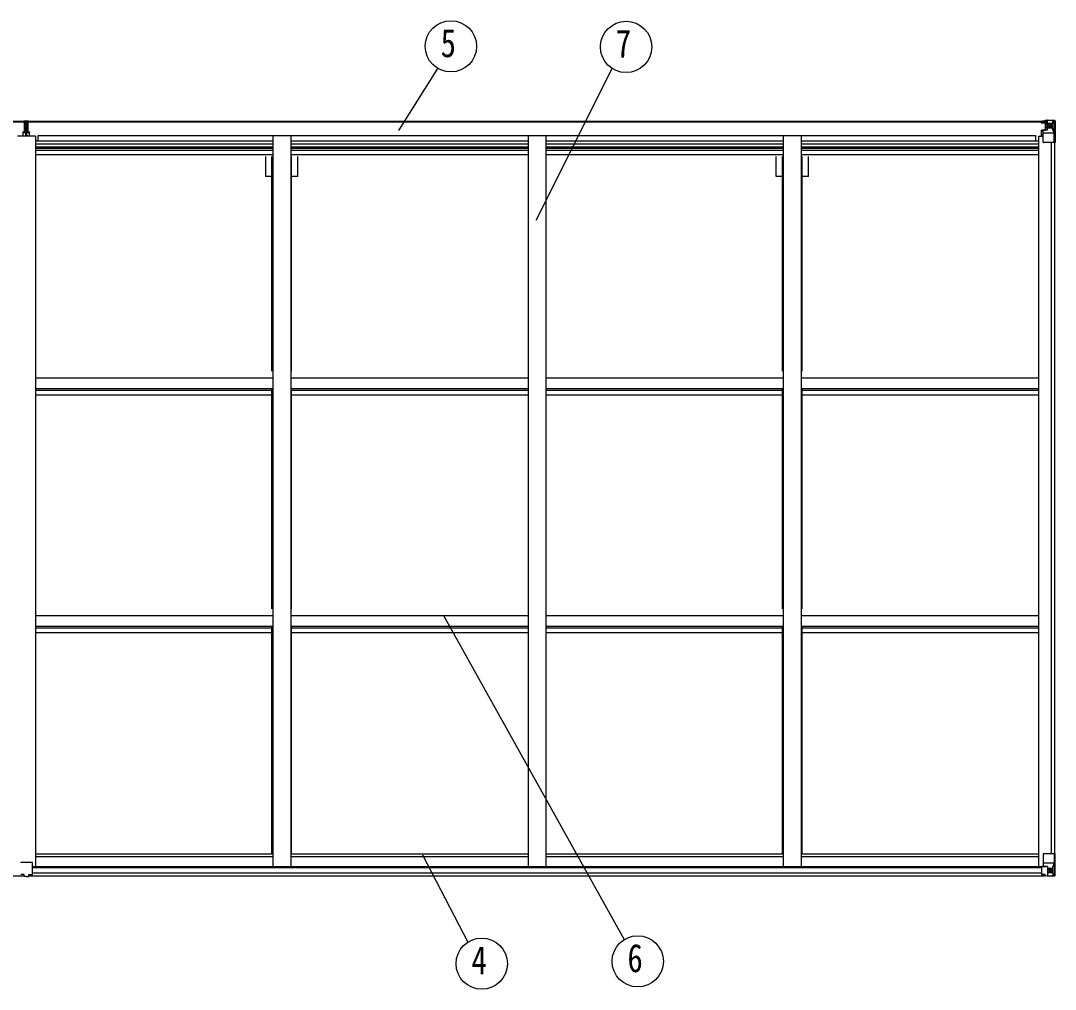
# Model space of a CAD drawing. Units: millimetres, scale not verified. Extents: x -12615 to 12615, y -8910 to 8910.
# Drawn here: x -3046 to -143, y -249 to 2470 of the extents above; entities that cross this region are included whole.
import ezdxf
from ezdxf.enums import TextEntityAlignment as Align

# ---------------------------------------------------------------- set-up
doc = ezdxf.new("R2010")
doc.units = ezdxf.units.MM
doc.header["$LTSCALE"] = 40
for name, color, linetype in [('0-4_YKK_13', 4, 'Continuous'), ('0-5_YKK_A1', 4, 'Continuous'), ('0-6_YKK_D', 6, 'Continuous')]:
    doc.layers.add(name, color=color, linetype=linetype)
doc.styles.add('ＭＳ ゴシック', font='')
doc.styles.get('ＭＳ ゴシック').set_extended_font_data('MS Gothic')

msp = doc.modelspace()

# ---------------------------------------------------------------- linework, layer by layer
at = {"layer": '0-4_YKK_13'}
for p, q in [((-3036.71, 2188.19), (-3031.87, 2188.49)), ((-3036.71, 2185.19), (-3036.71, 2188.19)), ((-3031.71, 2185.49), (-3036.71, 2185.19)), ((-3036.71, 2183.69), (-3036.71, 2185.19)), ((-3035.71, 2182.69), (-3031.71, 2182.69)), ((-3035.71, 2180.86), (-3035.71, 2182.69)), ((-3035.71, 2180.86), (-3031.71, 2180.79)), ((-3035.71, 2177.26), (-3035.71, 2180.86)), ((-3035.71, 2177.26), (-3031.71, 2177.19)), ((-3035.71, 2169.02), (-3035.71, 2177.26)), ((-3031.87, 2188.49), (-3030.21, 2188.59)), ((-3030.21, 2185.58), (-3031.71, 2185.49)), ((-3031.71, 2182.69), (-3031.71, 2185.49)), ((-3031.71, 2182.69), (-3031.71, 2171.98)), ((-3030.21, 2188.59), (-3030.21, 2185.58)), ((-3023.71, 2185.19), (-3030.21, 2185.58)), ((-3028.71, 2182.69), (-3024.71, 2182.69)), ((-3028.71, 2182.69), (-3028.71, 2171.98)), ((-3028.71, 2180.79), (-3024.71, 2180.79)), ((-3024.71, 2180.79), (-3024.71, 2182.69)), ((-3023.71, 2183.69), (-3023.71, 2185.19)), ((-183.46, 2184.91), (-183.46, 2185.83)), ((-182.46, 2184.91), (-183.46, 2184.91)), ((-183.46, 2184.91), (-183.46, 2183.34)), ((-183.46, 2183.22), (-183.46, 2183.34)), ((-182.46, 2185.83), (-182.46, 2184.91)), ((-177.46, 2184.91), (-182.46, 2184.91)), ((-177.26, 2188.41), (-178.95, 2187.97)), ((-177.46, 2183.3), (-177.46, 2184.91)), ((-177.46, 2183.3), (-167.46, 2183.21)), ((-177.26, 2188.41), (-176.96, 2188.41)), ((-176.96, 2188.41), (-176.96, 2187.97)), ((-175.46, 2185.16), (-167.46, 2185.16)), ((-175.46, 2185.14), (-167.46, 2185.14)), ((-171.96, 2190.6), (-165.46, 2190.21)), ((-171.96, 2189.72), (-171.96, 2190.6)), ((-165.46, 2189.32), (-171.96, 2189.72)), ((-171.96, 2189.2), (-171.96, 2189.72)), ((-171.96, 2189.2), (-171.96, 2188.79)), ((-171.96, 2188.79), (-166.96, 2188.71)), ((-171.96, 2188.79), (-171.96, 2187.97)), ((-170.96, 2163.1), (-170.96, 2183.07)), ((-167.07, 2182.84), (-170.96, 2182.84)), ((-170.96, 2179.21), (-166.96, 2179.21)), ((-167.46, 2185.16), (-167.46, 2183.21)), ((-167.46, 2184.14), (-166.96, 2184.14)), ((-167.46, 2183.05), (-167.46, 2183.21)), ((-167.46, 2183.21), (-167.46, 2183.21)), ((-166.96, 2184.5), (-165.46, 2184.5)), ((-166.96, 2180.96), (-165.46, 2180.96)), ((-165.46, 2164.11), (-165.46, 2190.21)), ((-165.46, 2190.09), (-153.46, 2189.31)), ((-164.46, 2180.96), (-165.46, 2180.96)), ((-153.46, 2180.96), (-165.46, 2180.96)), ((-151.13, 2180.91), (-153.46, 2180.97)), ((-153.37, 2189.3), (-145.45, 2188.83)), ((-151.13, 2167.44), (-151.13, 2180.91)), ((-150.27, 2184.41), (-147.54, 2188.08)), ((-146.31, 2187.86), (-146.3, 2187.79)), ((-146.3, 2127.21), (-146.3, 2187.79)), ((-144.4, 2188.92), (-144.4, 2188.92)), ((-144.4, 2188.87), (-144.4, 2188.91)), ((-143.46, 2187.91), (-143.46, 2187.88)), ((-3038.71, 2157.13), (-3031.71, 2157.19)), ((-3038.71, 2155.75), (-3031.71, 2155.69)), ((-3038.71, 2145.86), (-3038.71, 2155.25)), ((-3035.71, 2169.02), (-3031.71, 2168.99)), ((-3035.71, 2157.16), (-3035.71, 2169.02)), ((-3031.71, 2171.98), (-3028.71, 2171.98)), ((-3031.71, 2164.9), (-3031.71, 2171.98)), ((-3031.71, 2164.9), (-3028.71, 2164.9)), ((-3031.71, 2155.26), (-3031.71, 2164.9)), ((-3031.71, 2155.26), (-3028.71, 2155.26)), ((-3031.71, 2148.19), (-3031.71, 2155.26)), ((-3031.71, 2148.19), (-3028.71, 2148.19)), ((-3031.71, 2148.19), (-3031.71, 2145.86)), ((-3028.71, 2164.9), (-3028.71, 2171.98)), ((-3028.71, 2155.26), (-3028.71, 2164.9)), ((-3021.71, 2156.63), (-3028.71, 2156.69)), ((-3028.71, 2148.19), (-3028.71, 2155.26)), ((-3028.71, 2148.19), (-3028.71, 2145.86)), ((-3024.71, 2157.16), (-3024.71, 2168.99)), ((-3021.71, 2155.75), (-3021.71, 2156.63)), ((-3021.71, 2145.86), (-3021.71, 2155.25)), ((-181.96, 2162.07), (-180.96, 2162.08)), ((-181.96, 2145.86), (-181.96, 2162.07)), ((-180.96, 2160.35), (-181.96, 2160.35)), ((-181.96, 2150.21), (-177.46, 2150.21)), ((-176.91, 2162.12), (-180.96, 2162.08)), ((-177.46, 2128.21), (-177.46, 2161.3)), ((-153.46, 2153.87), (-177.46, 2153.87)), ((-166.29, 2163.85), (-176.63, 2162.2)), ((-176.63, 2161.56), (-166.29, 2163.22)), ((-176.63, 2162.2), (-176.63, 2161.56)), ((-170.96, 2171), (-166.96, 2171)), ((-166.96, 2167.41), (-165.46, 2167.41)), ((-166.29, 2163.22), (-166.29, 2163.85)), ((-153.46, 2167.41), (-165.46, 2167.41)), ((-158.94, 2173.77), (-158.94, 2172.81)), ((-153.46, 2167.4), (-151.13, 2167.44)), ((-153.46, 2167.4), (-153.46, 2167.41)), ((-146.85, 2154.09), (-153.46, 2153.87)), ((-146.85, 2154.09), (-150.99, 2166.17)), ((-146.3, 2127.21), (-176.46, 2127.21)), ((-177.46, 130.23), (-177.46, 97.13)), ((-143.46, 131.23), (-176.46, 131.23)), ((-146.3, 131.23), (-146.3, 70.64)), ((-143.46, 70.52), (-143.46, 131.23)), ((-3013.96, 106.62), (-3044.96, 106.62)), ((-3012.96, 73.3), (-3012.96, 105.62)), ((-181.96, 94.07), (-181.96, 73.92)), ((-171.96, 95.01), (-180.96, 94.98)), ((-153.46, 104.56), (-177.46, 104.56)), ((-176.63, 96.87), (-166.29, 95.22)), ((-176.63, 96.24), (-176.63, 96.87)), ((-168.98, 95.01), (-176.63, 96.24)), ((-165.46, 95.01), (-171.96, 95.01)), ((-166.29, 95.22), (-166.29, 95.01)), ((-165.46, 95.01), (-165.46, 68.23)), ((-165.46, 91.03), (-153.46, 91.03)), ((-146.85, 104.35), (-153.46, 104.56)), ((-153.46, 91.03), (-153.46, 91.03)), ((-153.46, 91.03), (-151.13, 91)), ((-151.13, 91), (-151.13, 77.53)), ((-146.85, 104.35), (-150.99, 92.26)), ((-3035.96, 72.53), (-3044.96, 72.59)), ((-3022.96, 72.53), (-3013.96, 72.59)), ((-3012.96, 73.3), (-3012.96, 73.26)), ((-180.96, 73.2), (-171.96, 73.15)), ((-171.96, 67.83), (-171.96, 73.77)), ((-153.46, 77.47), (-165.46, 77.47)), ((-165.46, 68.34), (-153.46, 69.13)), ((-157.98, 84.67), (-157.98, 85.63)), ((-151.13, 77.53), (-153.46, 77.47)), ((-153.37, 69.13), (-145.45, 69.6)), ((-150.27, 74.02), (-147.54, 70.35)), ((-146.31, 70.58), (-146.3, 70.64)), ((-144.4, 69.56), (-144.4, 69.52))]:
    msp.add_line(p, q, dxfattribs=at)
for points in [[(-3030.21, 2188.59), (-3023.71, 2188.19), (-3023.71, 2185.19)], [(-3028.71, 2177.19), (-3024.71, 2177.19), (-3024.71, 2180.79)], [(-3028.71, 2168.99), (-3024.71, 2168.99), (-3024.71, 2177.19)], [(-177.46, 2183.3), (-177.46, 2183.29), (-183.46, 2183.34)], [(-182.46, 2183.18), (-167.46, 2183.05), (-167.46, 2183.05)], [(-167.46, 2184.14), (-175.46, 2184.14), (-175.46, 2185.83)], [(-171.96, 2189.2), (-166.96, 2189.2), (-166.96, 2163.74)], [(-144.4, 2188.92), (-153.46, 2189.47), (-165.46, 2190.21)], [(-157.98, 2176.65), (-157.98, 2177.61), (-158.94, 2177.61), (-158.94, 2176.65)], [(-143.46, 2187.88), (-143.46, 2127.21), (-146.3, 2127.21)], [(-3031.71, 2156.69), (-3038.71, 2156.63), (-3038.71, 2157.13)], [(-3031.71, 2155.19), (-3038.71, 2155.25), (-3038.71, 2155.75), (-3038.71, 2156.63)], [(-3028.71, 2157.19), (-3021.71, 2157.13), (-3021.71, 2156.63)], [(-3028.71, 2155.69), (-3021.71, 2155.75), (-3021.71, 2155.25), (-3028.71, 2155.19)], [(-180.96, 2162.08), (-180.96, 2160.35), (-177.46, 2160.33)], [(-159.9, 2175.69), (-160.86, 2175.69), (-160.86, 2174.73), (-159.9, 2174.73)], [(-158.94, 2172.81), (-157.98, 2172.81), (-157.98, 2173.77)], [(-157.02, 2174.73), (-156.06, 2174.73), (-156.06, 2175.69), (-157.02, 2175.69)], [(-3029.46, 67.1), (-3035.96, 67.5), (-3035.96, 72.53)], [(-3029.46, 67.1), (-3022.96, 67.5), (-3022.96, 72.53)], [(-181.96, 73.92), (-181.95, 73.81), (-171.96, 73.77)], [(-144.4, 69.52), (-153.46, 68.96), (-171.96, 67.83)], [(-159.9, 83.71), (-160.86, 83.71), (-160.86, 82.75), (-159.9, 82.75)], [(-157.98, 85.63), (-158.94, 85.63), (-158.94, 84.67)], [(-158.94, 81.79), (-158.94, 80.83), (-157.98, 80.83), (-157.98, 81.79)], [(-157.02, 82.75), (-156.06, 82.75), (-156.06, 83.71), (-157.02, 83.71)]]:
    msp.add_lwpolyline(points, dxfattribs=at)
for centre in [(-158.46, 2175.21), (-158.46, 83.23)]:
    msp.add_circle(centre, 5.3, dxfattribs=at)
for centre, radius, start, end in [((-3035.71, 2183.69), 1, 180, 270), ((-3024.71, 2183.69), 1, 270, 0), ((-182.6, 2190.87), 7.69, 263.56574, 271.03001), ((-167.46, 2185.66), 0.5, 270.00309, 0.00198), ((-167.46, 2185.64), 0.5, 269.99891, 359.99891), ((-167.46, 2182.71), 0.5, 359.95536, 89.47105), ((-167.47, 2182.53), 0.513, 358.95293, 88.11972), ((-147.59, 2187.91), 1.28, 357.54105, 48.82169), ((-145.61, 2201.52), 12.7, 264.89689, 270.75534), ((-144.46, 2187.92), 1, 359.99921, 86.49983), ((-144.46, 2187.91), 0.999, 0.04917, 86.5576), ((-144.46, 2187.88), 0.999, 0.04917, 86.5576), ((-176.52, 2161.27), 0.937, 96.73234, 177.67791), ((-176.52, 2160.63), 0.937, 96.73234, 177.67791), ((-166.4, 2164.78), 0.937, 276.73234, 357.67791), ((-166.4, 2164.15), 0.937, 276.73234, 357.67791), ((-159.9, 2176.65), 0.96, 270, 0), ((-159.9, 2173.77), 0.96, 0, 90), ((-157.02, 2176.65), 0.96, 180, 270), ((-157.02, 2173.77), 0.96, 90, 180), ((-176.46, 2128.21), 1, 180, 270), ((-176.46, 130.23), 1, 90, 180), ((-3044.96, 105.62), 1, 90, 180), ((-3013.96, 105.62), 1, 0, 90), ((-176.52, 97.8), 0.937, 182.32209, 263.26766), ((-176.52, 97.17), 0.937, 182.32209, 263.26766), ((-166.4, 94.29), 0.937, 50.93398, 83.26766), ((-159.9, 84.67), 0.96, 270, 0), ((-159.9, 81.79), 0.96, 0, 90), ((-157.02, 84.67), 0.96, 180, 270), ((-157.02, 81.79), 0.96, 90, 180), ((-147.59, 70.52), 1.28, 311.17831, 2.45895), ((-145.61, 56.91), 12.7, 89.24466, 95.10311), ((-144.46, 70.56), 0.999, 273.4424, 359.95083), ((-144.46, 70.52), 0.999, 273.4424, 359.95083), ((-144.46, 70.51), 1, 273.50017, 0.00079)]:
    msp.add_arc(centre, radius, start, end, dxfattribs=at)
for centre, major_axis, ratio, start_param, end_param in [((-3031.68, 2185.49), (0.18, -2.99), 0.008711, 3.1415927, 4.7113235), ((-3203.58, 2174.98), (171.87, 10.52), 0.017422, 6.2821194, 6.2831848), ((-71.71, 2180.96), (-81.75, 0), 0.061163, 6.2824128, 6.2831853), ((-148.26, 2180.83), (-0.03, 5), 0.573921, 0.7672717, 1.551125), ((-146.59, 2185.9), (0.02, 3), 0.466854, 0.125683, 0.7596956), ((-146.4, 2189), (-2, 0.12), 0.060933, 2.0712557, 3.1453404), ((-345.4, 2201.23), (-201, 12.36), 0.060933, 3.1453404, 3.145839), ((-149.72, 2167.46), (0, 3), 0.468246, 1.5772882, 2.0127935), ((-147.57, 2156.43), (-0.85, 2.32), 0.403757, 3.0087805, 3.9744392), ((-180.96, 94.08), (-1, -0.021), 0.906239, 4.6936843, 6.2644806), ((-149.72, 90.98), (0, -3), 0.468246, 4.2703918, 4.7058971), ((-147.57, 102), (-0.85, -2.32), 0.403757, 2.3087461, 3.2744049), ((-3044.96, 73.29), (1, -0.012), 0.707053, 3.2044821, 4.7211143), ((-3013.96, 73.29), (-1, -0.012), 0.707053, 1.562071, 3.0787032), ((-180.96, 73.91), (-1, 0.012), 0.707053, 0.1587743, 1.5795216), ((-71.71, 77.47), (-81.75, 0), 0.061163, 0, 0.0007725), ((-148.26, 77.61), (-0.03, -5), 0.573921, 4.7320603, 5.5159136), ((-146.59, 72.54), (0.02, -3), 0.466854, 5.5234897, 6.1575023), ((-146.4, 69.44), (-2, -0.12), 0.060933, 3.1378449, 4.2119296), ((-345.4, 57.21), (-201, -12.36), 0.060933, 3.1373463, 3.1378449)]:
    msp.add_ellipse(centre, major_axis=major_axis, ratio=ratio, start_param=start_param, end_param=end_param, dxfattribs=at)
at = {"layer": '0-5_YKK_A1'}
for p, q in [((-5891.96, 2187.97), (-3036.71, 2187.97)), ((-5891.96, 2185.83), (-3036.71, 2185.83)), ((-3023.71, 2187.97), (-166.96, 2187.97)), ((-3023.71, 2185.83), (-166.96, 2185.83)), ((-3004.46, 2145.86), (-3054.46, 2145.86)), ((-3004.46, 2145.86), (-3004.46, 95.21)), ((-3004.46, 2132.17), (-2338.46, 2132.17)), ((-3004.46, 2123.78), (-2338.46, 2123.78)), ((-2996.96, 2132.17), (-2996.96, 2147.69)), ((-2996.96, 2147.69), (-197.96, 2147.69)), ((-2338.46, 2147.67), (-2338.46, 95.21)), ((-2288.46, 2147.67), (-2288.46, 95.21)), ((-2288.46, 2132.17), (-1622.46, 2132.17)), ((-2288.46, 2123.78), (-1622.46, 2123.78)), ((-1622.46, 2147.67), (-1622.46, 95.21)), ((-1572.46, 2147.67), (-1572.46, 95.21)), ((-1572.46, 2132.17), (-906.46, 2132.17)), ((-1572.46, 2123.78), (-906.46, 2123.78)), ((-906.46, 2147.67), (-906.46, 95.21)), ((-856.46, 2147.67), (-856.46, 95.21)), ((-856.46, 2132.17), (-190.46, 2132.17)), ((-856.46, 2123.78), (-190.46, 2123.78)), ((-197.96, 2132.17), (-197.96, 2147.69)), ((-190.46, 2145.86), (-190.46, 95.21)), ((-190.46, 2145.86), (-177.46, 2145.86)), ((-155.16, 2127.21), (-155.16, 131.23)), ((-145.46, 2127.21), (-145.46, 131.23)), ((-3004.46, 2115.58), (-2338.46, 2115.58)), ((-3004.46, 2111.65), (-2338.46, 2111.65)), ((-3004.46, 2106.57), (-2338.46, 2106.57)), ((-3004.46, 2093.57), (-2338.46, 2093.57)), ((-2288.46, 2115.58), (-1622.46, 2115.58)), ((-2288.46, 2111.65), (-1622.46, 2111.65)), ((-2288.46, 2106.57), (-1622.46, 2106.57)), ((-2288.46, 2093.57), (-1622.46, 2093.57)), ((-1572.46, 2115.58), (-906.46, 2115.58)), ((-1572.46, 2111.65), (-906.46, 2111.65)), ((-1572.46, 2106.57), (-906.46, 2106.57)), ((-1572.46, 2093.57), (-906.46, 2093.57)), ((-856.46, 2115.58), (-190.46, 2115.58)), ((-856.46, 2111.65), (-190.46, 2111.65)), ((-856.46, 2106.57), (-190.46, 2106.57)), ((-856.46, 2093.57), (-190.46, 2093.57)), ((-2358.66, 2031.97), (-2358.66, 2088.24)), ((-2340.96, 1485.68), (-2340.96, 2088.24)), ((-2285.96, 1485.68), (-2285.96, 2088.24)), ((-2268.26, 2031.97), (-2268.26, 2088.24)), ((-926.66, 2031.97), (-926.66, 2088.24)), ((-908.96, 1485.68), (-908.96, 2088.24)), ((-853.96, 1485.68), (-853.96, 2088.24)), ((-836.26, 2031.97), (-836.26, 2088.24)), ((-2340.96, 2031.97), (-2358.66, 2031.97)), ((-2268.26, 2031.97), (-2285.96, 2031.97)), ((-908.96, 2031.97), (-926.66, 2031.97)), ((-836.26, 2031.97), (-853.96, 2031.97)), ((-3004.43, 1466.91), (-2338.46, 1466.91)), ((-2288.43, 1466.91), (-1622.46, 1466.91)), ((-1572.43, 1466.91), (-906.46, 1466.91)), ((-856.43, 1466.91), (-190.46, 1466.91)), ((-3004.43, 1437.18), (-2338.46, 1437.18)), ((-3004.43, 1432.63), (-2338.46, 1432.63)), ((-2340.96, 818.22), (-2340.96, 1434.06)), ((-2288.43, 1437.18), (-1622.46, 1437.18)), ((-2288.43, 1432.63), (-1622.46, 1432.63)), ((-2285.96, 818.22), (-2285.96, 1434.06)), ((-1572.43, 1437.18), (-906.46, 1437.18)), ((-1572.43, 1432.63), (-906.46, 1432.63)), ((-908.96, 818.22), (-908.96, 1434.06)), ((-856.43, 1437.18), (-190.46, 1437.18)), ((-856.43, 1432.63), (-190.46, 1432.63)), ((-853.96, 818.22), (-853.96, 1434.06)), ((-3004.43, 1419.62), (-2338.46, 1419.62)), ((-2288.43, 1419.62), (-1622.46, 1419.62)), ((-1572.43, 1419.62), (-906.46, 1419.62)), ((-856.43, 1419.62), (-190.46, 1419.62)), ((-3004.43, 799.92), (-2338.46, 799.92)), ((-2288.43, 799.92), (-1622.46, 799.92)), ((-1572.43, 799.92), (-906.46, 799.92)), ((-856.43, 799.92), (-190.46, 799.92)), ((-3004.43, 770.18), (-2338.46, 770.18)), ((-3004.43, 765.64), (-2338.46, 765.64)), ((-2340.96, 131.38), (-2340.96, 771.04)), ((-2288.43, 770.18), (-1622.46, 770.18)), ((-2288.43, 765.64), (-1622.46, 765.64)), ((-2285.96, 131.38), (-2285.96, 771.04)), ((-1572.43, 770.18), (-906.46, 770.18)), ((-1572.43, 765.64), (-906.46, 765.64)), ((-908.96, 131.38), (-908.96, 771.04)), ((-856.43, 770.18), (-190.46, 770.18)), ((-856.43, 765.64), (-190.46, 765.64)), ((-853.96, 131.38), (-853.96, 771.04)), ((-3004.43, 752.63), (-2338.46, 752.63)), ((-2288.43, 752.63), (-1622.46, 752.63)), ((-1572.43, 752.63), (-906.46, 752.63)), ((-856.43, 752.63), (-190.46, 752.63)), ((-3004.46, 131.38), (-2338.46, 131.38)), ((-3004.46, 123.03), (-2338.46, 123.03)), ((-2288.46, 131.38), (-1622.46, 131.38)), ((-2288.46, 123.03), (-1622.46, 123.03)), ((-1572.46, 131.38), (-906.46, 131.38)), ((-1572.46, 123.03), (-906.46, 123.03)), ((-856.46, 131.38), (-190.46, 131.38)), ((-856.46, 123.03), (-190.46, 123.03)), ((-3012.96, 95.21), (-170.2, 95.21)), ((-3012.96, 92.94), (-181.96, 92.94)), ((-5886.96, 69.43), (-3035.96, 69.43)), ((-3022.96, 69.43), (-171.96, 69.43)), ((-3012.96, 77.33), (-181.96, 77.33))]:
    msp.add_line(p, q, dxfattribs=at)
at = {"layer": '0-6_YKK_D'}
for p, q in [((-1984.85, 2161.46), (-1875.65, 2335.51)), ((-1599.9, 1909.78), (-1386.94, 2335.44)), ((-1861.18, 802.09), (-1352.58, -109.37)), ((-1918.91, 128.55), (-1791.74, -116.84))]:
    msp.add_line(p, q, dxfattribs=at)
for centre in [(-1839.11, 2397.56), (-1347.66, 2395.78), (-1752.67, -177.32), (-1315.03, -170.8)]:
    msp.add_circle(centre, 72, dxfattribs=at)

# ---------------------------------------------------------------- texts
at = {"layer": '0-6_YKK_D', "style": 'ＭＳ ゴシック', "width": 0.8}
for s, p in [('5', (-1867.91, 2343.56)), ('7', (-1376.46, 2341.78)), ('4', (-1781.47, -231.32)), ('6', (-1343.83, -224.8))]:
    msp.add_text(s, height=79.18, dxfattribs=at).set_placement(p, align=Align.BOTTOM_LEFT)

doc.saveas('drawing.dxf')
